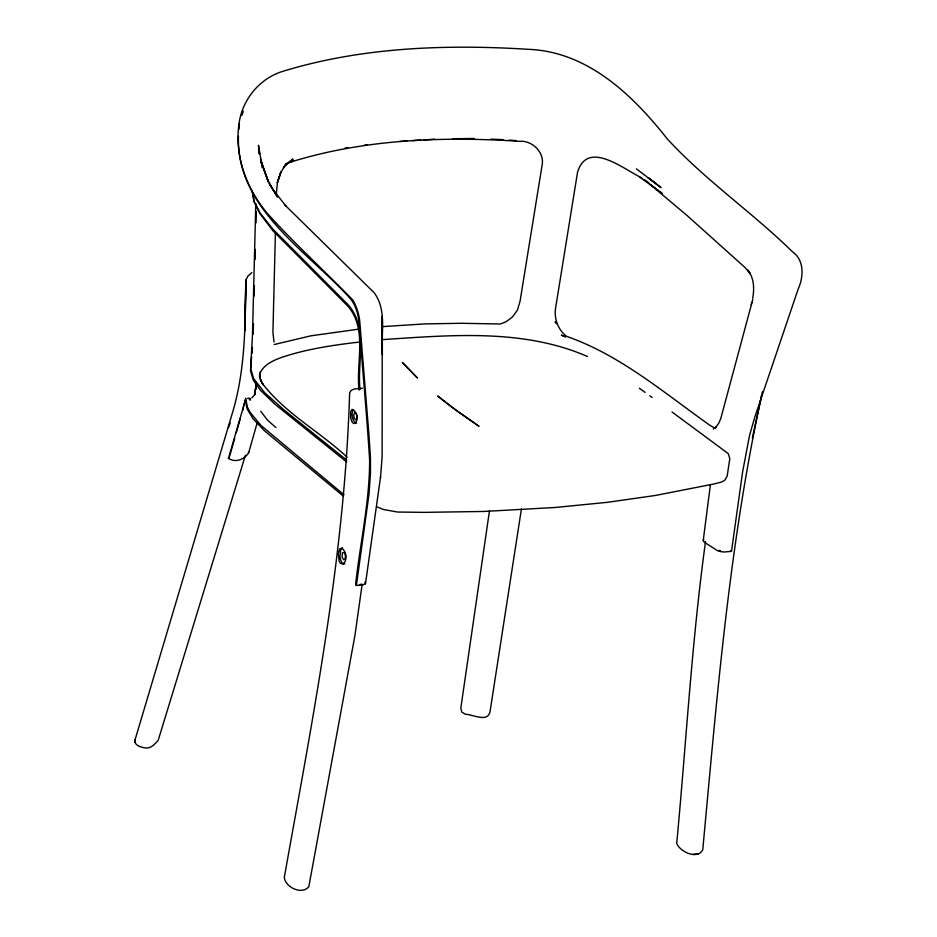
<?xml version="1.0" encoding="UTF-8"?>
<svg xmlns="http://www.w3.org/2000/svg" width="937" height="937" viewBox="0 0 937 937"><rect width="100%" height="100%" fill="white"/><g stroke="black" fill="none" stroke-linecap="round" stroke-linejoin="round"><path stroke-width="1.41" d="M359.094 390.038C355.709 363.087 367.948 328.735 347.686 306.001L273.077 230.924L259.654 213.273L254.056 201.607L252.838 192.975M360.007 389.581C356.985 362.338 368.546 327.282 347.838 304.443L272.585 228.851L260.228 213.179L254.009 201.35L252.194 191.464M255.789 203.575L252.486 334.696L250.788 365.489L250.741 368.967L253.681 378.677L264.691 392.755L284.005 409.914L346.749 460.149M253.201 334.134L253.458 323.897M254.15 296.139L254.407 285.902M255.063 259.596L255.321 249.371M255.988 223.065L256.281 211.375M275.408 232.997L272.925 332.248L274.002 341.993M276.392 193.596L277.411 182.633L280.924 171.881L277.293 182.738L280.936 172.291L286.417 163.307L283.384 167.887L286.218 164.256L293.047 159.021L285.387 165.299L288.725 162.605L287.776 163.319L293.726 160.719L290.119 162.23C364.317 138.992 443.962 136.287 521.101 141.428M259.783 373.968L259.631 377.271L259.584 374.976L260.873 381.382L259.584 374.976M243.023 410.043L243.128 408.204M262.02 167.465L262.114 166.025M238.443 136.345C236.124 207.991 306.528 250.624 349.278 297.427C355.299 303.939 357.864 312.876 358.941 321.496C362.361 367.761 366.777 413.955 369.635 460.266C369.635 502.173 360.089 543.237 355.58 584.735L356.388 585.449L362.795 584.981L365.489 583.728L380.563 476.851M238.947 129.376L239.368 123.649M380.504 477.671L382.132 456.553L382.249 316.249L382.378 354.619C380.668 334.286 387.368 310.487 374.132 292.695L285.129 205.226L286.113 206.351L272.89 189.309L267.455 179.471L268.216 180.993L260.954 161.609L268.696 182.797M251.959 353.472L252.463 347.404M365.489 583.728L364.915 581.994M251.608 356.845L250.472 370.712L253.412 380.422L260.545 390.366L274.881 404.187L346.62 461.976M362.08 584.805L354.947 635.403L308.835 886.601C302.077 895.35 285.223 887.304 284.298 877.442C312.864 717.063 344.863 556.215 349.618 392.931C351.469 387.649 358.192 389.019 362.432 388.199M705.526 541.574C691.752 641.716 686.2 742.783 676.713 843.382C679.957 851.85 697.292 859.897 702.738 849.906C716.957 697.69 729.127 544.573 761.758 394.934M259.654 375.011L260.053 372.141L259.631 374.87M356.388 585.449L369.061 493.776L370.478 472.787L370.443 456.998L368.885 434.171L359.691 320.513C358.73 313.309 356.458 306.258 352.804 299.957C326.041 272.398 297.474 246.326 271.449 217.923C247.79 192.694 233.735 157.088 239.193 122.384C242.859 99.088 259.596 78.614 282.26 71.505C361.541 47.096 446.34 44.18 528.632 49.333C587.792 51.687 632.862 95.176 667.378 139.016C705.467 180.408 752.376 212.465 792.491 251.807C804.567 260.17 803.63 277.059 798.195 289.018L754.941 416.649L749.53 435.518L742.643 471.698L731.492 551.343L724.313 551.998A7.519 2.635 7.9 0 1 717.531 550.663L704.296 542.23L703.23 540.567L710.41 484.628M489.512 510.548L460.805 708.29L461.882 712.143L465.443 714.299C472.201 714.099 487.884 723.2 490.074 711.464L521.417 509.002M256.316 383.842L254.583 395.039L256.539 383.994L254.325 395.309L251.76 397.92M752.68 298.165C754.554 288.643 753.992 277.891 747.785 269.985L750.396 273.955L745.067 267.549L687.196 215.627L649.88 184.226L661.452 192.799M752.341 438.094L762.413 391.748M243.362 407.29L245.74 398.143L247.251 406.74L250.062 412.35L261.083 425.55L343.949 494.736M752.821 299.348L720.834 418.324L718.726 423.325L714.861 428.326L716.536 427.061L713.28 429.005M257.031 423.313L248.692 452.758C244.159 459.68 235.714 462.96 228.429 458.439L245.412 400.005L247.181 408.977L253.084 418.816L264.421 430.751L343.457 496.212M229.542 456.483L234.672 438.364M236.253 432.789L240.223 418.804M245.4 455.3L158.201 740.277C154.945 744.06 150.517 749.12 144.93 747.831C140.808 747.234 133.347 745.173 135.162 739.445L233.407 409.563C245.435 367.573 245.213 323.335 245.916 280.046L244.826 330.902L245.775 280.362L247.954 276.017L251.807 272.62M241.969 115.345L243.28 111.187M751.146 304.56L751.919 302.218M228.382 427.799L230.197 422.927M259.889 373.5C263.684 364.587 273.182 360.522 281.709 357.372C307.008 348.892 333.595 345.062 360.007 341.97M353.272 409.656L352.019 409.504L350.707 411.53L350.649 417.691L351.937 421.72L353.354 423.36L354.818 423.477C358.976 420.069 356.739 412.866 353.272 409.656C350.988 413.721 352.113 419.389 355.17 422.774L356.47 423.208M703.23 540.567L703.757 539.759M228.429 458.439L229.143 457.877M274.178 344.535L310.99 335.797L359.293 329.086M345.273 147.87L348.037 147.484M364.575 145.165L367.398 144.766M692.818 854.427L698.37 853.794M359.867 584.419L362.045 584.196M381.523 339.686C449.983 335.212 522.858 328.278 587.522 356.528M399.783 141.428L406.834 140.972M412.467 140.609L420.936 140.07M423.723 139.882L434.745 139.18M382.472 326.626L424.929 323.909L461.262 323.277L500.182 324.003L505.921 321.871L512.516 316.917L517.447 310.065L520.094 301.046L541.914 166.306C545.088 153.668 534.067 141.815 521.686 141.182M452.548 138.735L474.309 138.465M490.871 139.144L503.544 139.672M509.189 140.105L516.252 140.644M719.089 550.441L720.448 550.839M377.107 506.94L383.526 509.517L397.557 512.035L424.508 512.352L483.82 511.461L555.243 507.479L607.317 502.337L655.303 495.486L714.017 483.972L721.982 481.899L725.027 479.967L727.194 476.019L729.806 458.638L728.236 453.59L672.028 411.999M714.744 427.951L710.621 425.773C664.427 393.224 620.61 355.17 566.51 336.324C557.784 329.555 553.708 317.912 555.746 307.113L577.555 172.197C587.581 139.109 624.089 169.632 641.95 177.948M355.955 413.03L354.736 412.374L353.612 415.278L354.385 418.534L356.06 419.94L357.161 417.644L356.728 414.576M730.45 550.663L731.492 551.343M639.936 177.304L657.786 190.117M644.211 179.541L648.744 182.727M656.357 183.675L648.146 177.737L661.018 187.623L636.422 168.883M639.362 388.234L645.148 392.427M649.786 395.777L652.105 397.452M660.128 191.839L662.459 193.561M347.1 457.186C319.786 431.629 284.895 413.24 262.067 383.092L263.18 384.849L260.463 379.309M275.911 427.518L267.619 420.256L260.697 411.273M268.205 181.555L260.615 159.114L261.657 163.635L258.448 145.305L259.338 153.633M248.481 451.728L248.692 452.758M344.875 563.887A8.093 3.842 85.7 0 1 339.944 557.035L340.529 550.511A8.093 3.842 85.7 0 1 342.614 547.969M338.304 553.462L339.194 561.462L340.342 563.324L342.872 564.062C347.932 560.537 346.421 551.506 341.806 548.157L339.639 549L338.304 553.462M345.46 555.301L345.39 557.913L343.727 559.729L342.11 557.503L342.392 552.9L344.195 552.455L345.46 555.301M135.162 739.445L134.905 741.823L135.162 739.445M249.804 399.103L250.085 399.947L249.804 399.103M250.015 398.494L247.766 398.448L250.015 398.494M565.456 336.805L561.544 335.212L565.456 336.805M478.854 426.159L451.751 407.126L437.626 395.988L457.713 411.472L478.854 426.159M556.695 323.581L555.231 322.082L556.695 323.581M417.234 377.81L402.477 362.549L417.234 377.81M277.434 196.84L269.399 183.933L277.422 196.805M259.49 153.832L259.209 151.08L259.432 153.937"/></g></svg>
